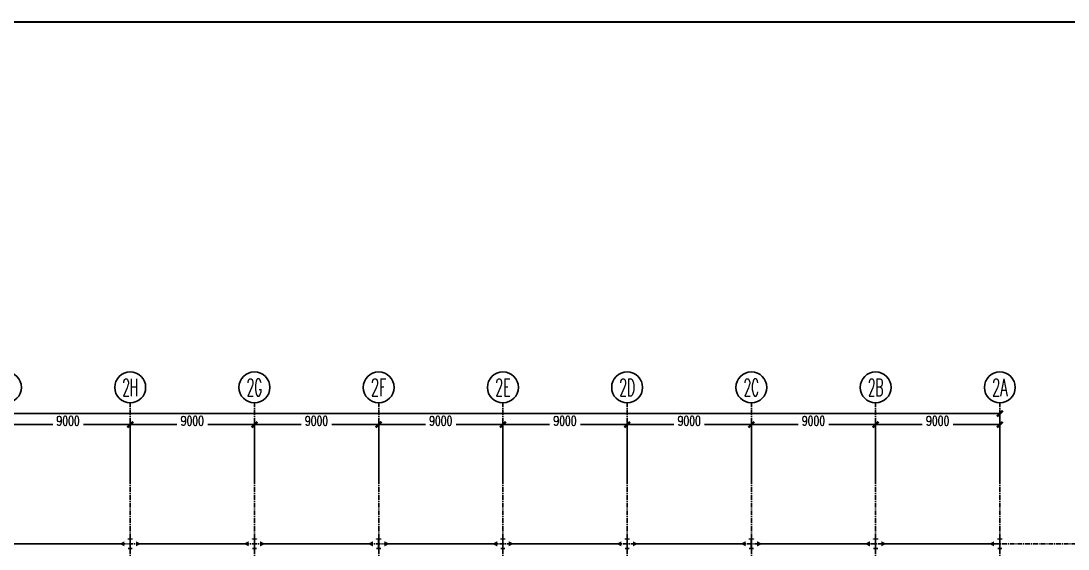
# Model space of a CAD drawing. Extents: x 782294 to 1727252, y -631030 to 17645.
# Drawn here: x 1356794 to 1432652, y -315767 to -277480 of the extents above; entities that cross this region are included whole.
import ezdxf
from ezdxf.enums import TextEntityAlignment as Align

# ---------------------------------------------------------------- set-up
doc = ezdxf.new("R2010")
doc.units = 0
doc.linetypes.add('CENTER', pattern=[2, 1.25, -0.25, 0.25, -0.25])
doc.layers.get('Defpoints').update_dxf_attribs({"color": 210})
for name, color, linetype in [('!ZN3-铝板幕墙-3', 3, 'Continuous'), ('0-cxFrame', 155, 'Continuous'), ('3符号', 3, 'Continuous'), ('DIM', 173, 'Continuous'), ('DOTE', 1, 'CENTER')]:
    doc.layers.add(name, color=color, linetype=linetype)
for name, color, linetype, lineweight in [('0-cxText', 131, 'Continuous', 25), ('S-bea', 40, 'Continuous', 0), ('S-col', 2, 'Continuous', 0), ('梁', 4, 'Continuous', 18)]:
    doc.layers.add(name, color=color, linetype=linetype, lineweight=lineweight)
doc.styles.add('_TCH_AXIS', font='COMPLEX', dxfattribs={"bigfont": 'GBCBIG'})
doc.styles.add('cx_tuming', font='simhei.ttf')
doc.styles.add('cx_tuqian1', font='')
doc.styles.add('DHTEXT-1', font='romans.shx', dxfattribs={"width": 0.7, "bigfont": 'chinese.shx'})
doc.styles.add('黑体', font='simhei.ttf', dxfattribs={"height": 12})
doc.styles.get('cx_tuqian1').set_extended_font_data('SimSun')
doc.dimstyles.new('ZN280', dxfattribs={"dimscale": 280, "dimtxt": 2.5, "dimasz": 1.5, "dimexe": 1, "dimexo": 2, "dimgap": 0.9, "dimtad": 1, "dimdec": 0, "dimdsep": 46, "dimtxsty": 'DHTEXT-1', "dimblk": 'ARCHTICK', "dimcen": 2.5, "dimclrd": 173, "dimclre": 173, "dimclrt": 7, "dimazin": 2, "dimtfac": 1, "dimtdec": 0, "dimtix": 1, "dimtmove": 2, "dimatfit": 3, "dimfxl": 0, "dimarcsym": 0})

# ---------------------------------------------------------------- blocks, each defined once
blk = doc.blocks.new('_ArchTick')
at = {"color": 0, "linetype": 'ByBlock', "const_width": 0.4}
blk.add_lwpolyline([(-0.5, -0.5), (0.5, 0.5)], dxfattribs=at)
blk = doc.blocks.new('*D1462')
at = {"layer": 'Defpoints', "color": 0, "ltscale": 2800, "transparency": 16777216}
for p in [(93300, 91140), (84300, 86360), (93300, 86360)]:
    blk.add_point(p, dxfattribs=at)
at = {"layer": 'DIM', "color": 173, "linetype": 'ByBlock', "lineweight": -2, "ltscale": 2800, "transparency": 16777216}
for p, q in [((84300, 86920), (84300, 91420)), ((84300, 91140), (87685, 91140)), ((93300, 91140), (89915, 91140)), ((93300, 86920), (93300, 91420))]:
    blk.add_line(p, q, dxfattribs=at)
at = {"layer": 'DIM', "color": 173, "lineweight": -2, "ltscale": 2800, "transparency": 16777216, "xscale": 420, "yscale": 420, "zscale": 420, "rotation": 180}
blk.add_blockref('_ArchTick', (84300, 91140), dxfattribs=at)
at = {"layer": 'DIM', "color": 173, "lineweight": -2, "ltscale": 2800, "transparency": 16777216, "xscale": 420, "yscale": 420, "zscale": 420}
blk.add_blockref('_ArchTick', (93300, 91140), dxfattribs=at)
at = {"layer": 'DIM', "color": 7, "ltscale": 2800, "transparency": 16777216, "insert": (88800, 91415), "char_height": 700, "attachment_point": 5, "style": 'DHTEXT-1'}
blk.add_mtext('9000', dxfattribs=at)
blk = doc.blocks.new('*D1463')
at = {"layer": 'Defpoints', "color": 0, "ltscale": 2800, "transparency": 16777216}
for p in [(102300, 91140), (93300, 86360), (102300, 86360)]:
    blk.add_point(p, dxfattribs=at)
at = {"layer": 'DIM', "color": 173, "linetype": 'ByBlock', "lineweight": -2, "ltscale": 2800, "transparency": 16777216}
for p, q in [((93300, 86920), (93300, 91420)), ((93300, 91140), (96685, 91140)), ((102300, 91140), (98915, 91140)), ((102300, 86920), (102300, 91420))]:
    blk.add_line(p, q, dxfattribs=at)
at = {"layer": 'DIM', "color": 173, "lineweight": -2, "ltscale": 2800, "transparency": 16777216, "xscale": 420, "yscale": 420, "zscale": 420, "rotation": 180}
blk.add_blockref('_ArchTick', (93300, 91140), dxfattribs=at)
at = {"layer": 'DIM', "color": 173, "lineweight": -2, "ltscale": 2800, "transparency": 16777216, "xscale": 420, "yscale": 420, "zscale": 420}
blk.add_blockref('_ArchTick', (102300, 91140), dxfattribs=at)
at = {"layer": 'DIM', "color": 7, "ltscale": 2800, "transparency": 16777216, "insert": (97800, 91415), "char_height": 700, "attachment_point": 5, "style": 'DHTEXT-1'}
blk.add_mtext('9000', dxfattribs=at)
blk = doc.blocks.new('*D1464')
at = {"layer": 'Defpoints', "color": 0, "ltscale": 2800, "transparency": 16777216}
for p in [(111300, 91140), (102300, 86360), (111300, 86360)]:
    blk.add_point(p, dxfattribs=at)
at = {"layer": 'DIM', "color": 173, "linetype": 'ByBlock', "lineweight": -2, "ltscale": 2800, "transparency": 16777216}
for p, q in [((102300, 86920), (102300, 91420)), ((102300, 91140), (105685, 91140)), ((111300, 91140), (107915, 91140)), ((111300, 86920), (111300, 91420))]:
    blk.add_line(p, q, dxfattribs=at)
at = {"layer": 'DIM', "color": 173, "lineweight": -2, "ltscale": 2800, "transparency": 16777216, "xscale": 420, "yscale": 420, "zscale": 420, "rotation": 180}
blk.add_blockref('_ArchTick', (102300, 91140), dxfattribs=at)
at = {"layer": 'DIM', "color": 173, "lineweight": -2, "ltscale": 2800, "transparency": 16777216, "xscale": 420, "yscale": 420, "zscale": 420}
blk.add_blockref('_ArchTick', (111300, 91140), dxfattribs=at)
at = {"layer": 'DIM', "color": 7, "ltscale": 2800, "transparency": 16777216, "insert": (106800, 91415), "char_height": 700, "attachment_point": 5, "style": 'DHTEXT-1'}
blk.add_mtext('9000', dxfattribs=at)
blk = doc.blocks.new('*D1465')
at = {"layer": 'Defpoints', "color": 0, "ltscale": 2800, "transparency": 16777216}
for p in [(120300, 91140), (111300, 86360), (120300, 86360)]:
    blk.add_point(p, dxfattribs=at)
at = {"layer": 'DIM', "color": 173, "linetype": 'ByBlock', "lineweight": -2, "ltscale": 2800, "transparency": 16777216}
for p, q in [((111300, 86920), (111300, 91420)), ((111300, 91140), (114685, 91140)), ((120300, 91140), (116915, 91140)), ((120300, 86920), (120300, 91420))]:
    blk.add_line(p, q, dxfattribs=at)
at = {"layer": 'DIM', "color": 173, "lineweight": -2, "ltscale": 2800, "transparency": 16777216, "xscale": 420, "yscale": 420, "zscale": 420, "rotation": 180}
blk.add_blockref('_ArchTick', (111300, 91140), dxfattribs=at)
at = {"layer": 'DIM', "color": 173, "lineweight": -2, "ltscale": 2800, "transparency": 16777216, "xscale": 420, "yscale": 420, "zscale": 420}
blk.add_blockref('_ArchTick', (120300, 91140), dxfattribs=at)
at = {"layer": 'DIM', "color": 7, "ltscale": 2800, "transparency": 16777216, "insert": (115800, 91415), "char_height": 700, "attachment_point": 5, "style": 'DHTEXT-1'}
blk.add_mtext('9000', dxfattribs=at)
blk = doc.blocks.new('*D1466')
at = {"layer": 'Defpoints', "color": 0, "ltscale": 2800, "transparency": 16777216}
for p in [(129300, 91140), (120300, 86360), (129300, 86360)]:
    blk.add_point(p, dxfattribs=at)
at = {"layer": 'DIM', "color": 173, "linetype": 'ByBlock', "lineweight": -2, "ltscale": 2800, "transparency": 16777216}
for p, q in [((120300, 86920), (120300, 91420)), ((120300, 91140), (123685, 91140)), ((129300, 91140), (125915, 91140)), ((129300, 86920), (129300, 91420))]:
    blk.add_line(p, q, dxfattribs=at)
at = {"layer": 'DIM', "color": 173, "lineweight": -2, "ltscale": 2800, "transparency": 16777216, "xscale": 420, "yscale": 420, "zscale": 420, "rotation": 180}
blk.add_blockref('_ArchTick', (120300, 91140), dxfattribs=at)
at = {"layer": 'DIM', "color": 173, "lineweight": -2, "ltscale": 2800, "transparency": 16777216, "xscale": 420, "yscale": 420, "zscale": 420}
blk.add_blockref('_ArchTick', (129300, 91140), dxfattribs=at)
at = {"layer": 'DIM', "color": 7, "ltscale": 2800, "transparency": 16777216, "insert": (124800, 91415), "char_height": 700, "attachment_point": 5, "style": 'DHTEXT-1'}
blk.add_mtext('9000', dxfattribs=at)
blk = doc.blocks.new('*D1467')
at = {"layer": 'Defpoints', "color": 0, "ltscale": 2800, "transparency": 16777216}
for p in [(138300, 91140), (129300, 86360), (138300, 86360)]:
    blk.add_point(p, dxfattribs=at)
at = {"layer": 'DIM', "color": 173, "linetype": 'ByBlock', "lineweight": -2, "ltscale": 2800, "transparency": 16777216}
for p, q in [((129300, 86920), (129300, 91420)), ((129300, 91140), (132685, 91140)), ((138300, 91140), (134915, 91140)), ((138300, 86920), (138300, 91420))]:
    blk.add_line(p, q, dxfattribs=at)
at = {"layer": 'DIM', "color": 173, "lineweight": -2, "ltscale": 2800, "transparency": 16777216, "xscale": 420, "yscale": 420, "zscale": 420, "rotation": 180}
blk.add_blockref('_ArchTick', (129300, 91140), dxfattribs=at)
at = {"layer": 'DIM', "color": 173, "lineweight": -2, "ltscale": 2800, "transparency": 16777216, "xscale": 420, "yscale": 420, "zscale": 420}
blk.add_blockref('_ArchTick', (138300, 91140), dxfattribs=at)
at = {"layer": 'DIM', "color": 7, "ltscale": 2800, "transparency": 16777216, "insert": (133800, 91415), "char_height": 700, "attachment_point": 5, "style": 'DHTEXT-1'}
blk.add_mtext('9000', dxfattribs=at)
blk = doc.blocks.new('*D1468')
at = {"layer": 'Defpoints', "color": 0, "ltscale": 2800, "transparency": 16777216}
for p in [(147300, 91140), (138300, 86360), (147300, 86360)]:
    blk.add_point(p, dxfattribs=at)
at = {"layer": 'DIM', "color": 173, "linetype": 'ByBlock', "lineweight": -2, "ltscale": 2800, "transparency": 16777216}
for p, q in [((138300, 86920), (138300, 91420)), ((138300, 91140), (141685, 91140)), ((147300, 91140), (143915, 91140)), ((147300, 86920), (147300, 91420))]:
    blk.add_line(p, q, dxfattribs=at)
at = {"layer": 'DIM', "color": 173, "lineweight": -2, "ltscale": 2800, "transparency": 16777216, "xscale": 420, "yscale": 420, "zscale": 420, "rotation": 180}
blk.add_blockref('_ArchTick', (138300, 91140), dxfattribs=at)
at = {"layer": 'DIM', "color": 173, "lineweight": -2, "ltscale": 2800, "transparency": 16777216, "xscale": 420, "yscale": 420, "zscale": 420}
blk.add_blockref('_ArchTick', (147300, 91140), dxfattribs=at)
at = {"layer": 'DIM', "color": 7, "ltscale": 2800, "transparency": 16777216, "insert": (142800, 91415), "char_height": 700, "attachment_point": 5, "style": 'DHTEXT-1'}
blk.add_mtext('9000', dxfattribs=at)
blk = doc.blocks.new('*D1469')
at = {"layer": 'Defpoints', "color": 0, "ltscale": 2800, "transparency": 16777216}
for p in [(156300, 91140), (147300, 86360), (156300, 86360)]:
    blk.add_point(p, dxfattribs=at)
at = {"layer": 'DIM', "color": 173, "linetype": 'ByBlock', "lineweight": -2, "ltscale": 2800, "transparency": 16777216}
for p, q in [((147300, 86920), (147300, 91420)), ((147300, 91140), (150685, 91140)), ((156300, 91140), (152915, 91140)), ((156300, 86920), (156300, 91420))]:
    blk.add_line(p, q, dxfattribs=at)
at = {"layer": 'DIM', "color": 173, "lineweight": -2, "ltscale": 2800, "transparency": 16777216, "xscale": 420, "yscale": 420, "zscale": 420, "rotation": 180}
blk.add_blockref('_ArchTick', (147300, 91140), dxfattribs=at)
at = {"layer": 'DIM', "color": 173, "lineweight": -2, "ltscale": 2800, "transparency": 16777216, "xscale": 420, "yscale": 420, "zscale": 420}
blk.add_blockref('_ArchTick', (156300, 91140), dxfattribs=at)
at = {"layer": 'DIM', "color": 7, "ltscale": 2800, "transparency": 16777216, "insert": (151800, 91415), "char_height": 700, "attachment_point": 5, "style": 'DHTEXT-1'}
blk.add_mtext('9000', dxfattribs=at)
blk = doc.blocks.new('*D1470')
at = {"layer": 'Defpoints', "color": 0, "ltscale": 2800, "transparency": 16777216}
for p in [(156300, 91940), (0, 86460), (156300, 86460)]:
    blk.add_point(p, dxfattribs=at)
at = {"layer": 'DIM', "color": 173, "linetype": 'ByBlock', "lineweight": -2, "ltscale": 2800, "transparency": 16777216}
for p, q in [((0, 87020), (0, 92220)), ((0, 91940), (76553, 91940)), ((156300, 91940), (79647, 91940)), ((156300, 87020), (156300, 92220))]:
    blk.add_line(p, q, dxfattribs=at)
at = {"layer": 'DIM', "color": 173, "lineweight": -2, "ltscale": 2800, "transparency": 16777216, "xscale": 420, "yscale": 420, "zscale": 420, "rotation": 180}
blk.add_blockref('_ArchTick', (0, 91940), dxfattribs=at)
at = {"layer": 'DIM', "color": 173, "lineweight": -2, "ltscale": 2800, "transparency": 16777216, "xscale": 420, "yscale": 420, "zscale": 420}
blk.add_blockref('_ArchTick', (156300, 91940), dxfattribs=at)
at = {"layer": 'DIM', "color": 7, "ltscale": 2800, "transparency": 16777216, "insert": (78100, 92215), "char_height": 700, "attachment_point": 5, "style": 'DHTEXT-1'}
blk.add_mtext('156300', dxfattribs=at)
blk = doc.blocks.new('卓越-轴号')
blk.add_circle((0, 0), 4)
at = {"color": 0, "style": '_TCH_AXIS', "width": 1.041667, "flags": 8}
blk.add_attdef('A', text='', height=4.48, dxfattribs=at).set_placement((-2, -2.24), (2, -2.24), align=Align.FIT)
blk = doc.blocks.new('TK22.A1 L(Dragon)')
at = {"layer": '0-cxFrame', "const_width": 0.5}
blk.add_lwpolyline([(-80, 10), (-821, 10), (-821, 584), (-80, 584)], close=True, dxfattribs=at)
at = {"style": '黑体', "flags": 4}
blk.add_attdef('图幅', text='', height=3.3, dxfattribs=at).set_placement((-40, 3), align=Align.RIGHT)
at = {"layer": '0-cxText', "flags": 4}
for tag, height, style, p in [('建设单位', 3.5, 'cx_tuming', (-45, 240)), ('项目名称', 3.5, 'cx_tuming', (-45, 210)), ('子项名称', 3.5, 'cx_tuming', (-45, 180)), ('工程编号', 3.3, 'cx_tuqian1', (-35, 165)), ('图名1', 3.5, 'cx_tuming', (-45, 87)), ('图名2', 3.5, 'cx_tuming', (-45, 79)), ('图名3', 3.5, 'cx_tuming', (-45, 71)), ('出图日期', 3.3, 'cx_tuqian1', (-39, 60)), ('专业', 3.3, 'cx_tuqian1', (-55, 52)), ('图号', 3.3, 'cx_tuqian1', (-55, 44)), ('版次', 3.3, 'cx_tuqian1', (-20, 44))]:
    blk.add_attdef(tag, text='', height=height, dxfattribs=dict(at, style=style)).set_placement(p, align=Align.MIDDLE)
at = {"layer": 'Defpoints', "color": 6, "flags": 4}
for tag, height, style, p in [('tufu', 3.3, '黑体', (-12, 12)), ('dwfname', 4, 'cx_tuqian1', (-80, 3))]:
    blk.add_attdef(tag, text='', height=height, dxfattribs=dict(at, style=style)).set_placement(p, align=Align.RIGHT)
blk = doc.blocks.new('A$C4872ac65')
at = {"layer": 'S-bea'}
for points in [[(92885, 82500, 375, 0, 0), (92510, 82500, 375, 0, 0)], [(93715, 82500, 375, 0, 0), (94090, 82500, 375, 0, 0)], [(101885, 82500, 375, 0, 0), (101510, 82500, 375, 0, 0)], [(102715, 82500, 375, 0, 0), (103090, 82500, 375, 0, 0)], [(110885, 82500, 375, 0, 0), (110510, 82500, 375, 0, 0)], [(111715, 82500, 375, 0, 0), (112090, 82500, 375, 0, 0)], [(119885, 82500, 375, 0, 0), (119510, 82500, 375, 0, 0)], [(120715, 82500, 375, 0, 0), (121090, 82500, 375, 0, 0)], [(128885, 82500, 375, 0, 0), (128510, 82500, 375, 0, 0)], [(129715, 82500, 375, 0, 0), (130090, 82500, 375, 0, 0)], [(137885, 82500, 375, 0, 0), (137510, 82500, 375, 0, 0)], [(138715, 82500, 375, 0, 0), (139090, 82500, 375, 0, 0)], [(146885, 82500, 375, 0, 0), (146510, 82500, 375, 0, 0)], [(147715, 82500, 375, 0, 0), (148090, 82500, 375, 0, 0)], [(155885, 82500, 375, 0, 0), (155510, 82500, 375, 0, 0)]]:
    blk.add_lwpolyline(points, format="xyseb", dxfattribs=at)
at = {"layer": 'S-col'}
for points in [[(93150, 82850), (93450, 82850), (93450, 82838), (93304, 82838), (93304, 82162), (93450, 82162), (93450, 82150), (93150, 82150), (93150, 82162), (93296, 82162), (93296, 82838), (93150, 82838)], [(102150, 82850), (102450, 82850), (102450, 82838), (102304, 82838), (102304, 82162), (102450, 82162), (102450, 82150), (102150, 82150), (102150, 82162), (102296, 82162), (102296, 82838), (102150, 82838)], [(111150, 82850), (111450, 82850), (111450, 82838), (111304, 82838), (111304, 82162), (111450, 82162), (111450, 82150), (111150, 82150), (111150, 82162), (111296, 82162), (111296, 82838), (111150, 82838)], [(120150, 82850), (120450, 82850), (120450, 82838), (120304, 82838), (120304, 82162), (120450, 82162), (120450, 82150), (120150, 82150), (120150, 82162), (120296, 82162), (120296, 82838), (120150, 82838)], [(129150, 82850), (129450, 82850), (129450, 82838), (129304, 82838), (129304, 82162), (129450, 82162), (129450, 82150), (129150, 82150), (129150, 82162), (129296, 82162), (129296, 82838), (129150, 82838)], [(138150, 82850), (138450, 82850), (138450, 82838), (138304, 82838), (138304, 82162), (138450, 82162), (138450, 82150), (138150, 82150), (138150, 82162), (138296, 82162), (138296, 82838), (138150, 82838)], [(147150, 82850), (147450, 82850), (147450, 82838), (147304, 82838), (147304, 82162), (147450, 82162), (147450, 82150), (147150, 82150), (147150, 82162), (147296, 82162), (147296, 82838), (147150, 82838)], [(156150, 82850), (156450, 82850), (156450, 82838), (156304, 82838), (156304, 82162), (156450, 82162), (156450, 82150), (156150, 82150), (156150, 82162), (156296, 82162), (156296, 82838), (156150, 82838)]]:
    blk.add_lwpolyline(points, close=True, dxfattribs=at)
at = {"layer": '梁', "linetype": 'Continuous', "const_width": 100}
for points in [[(84715, 82500), (92885, 82500)], [(93715, 82500), (101885, 82500)], [(102715, 82500), (110885, 82500)], [(111715, 82500), (119885, 82500)], [(120715, 82500), (128885, 82500)], [(129715, 82500), (137885, 82500)], [(138715, 82500), (146885, 82500)], [(147715, 82500), (155885, 82500)]]:
    blk.add_lwpolyline(points, dxfattribs=at)
blk = doc.blocks.new('20250821100646')
at = {"layer": 'DOTE', "ltscale": 280}
for p, q in [((93300, -10067.4), (93300, 92720)), ((102300, -10067.4), (102300, 92720)), ((111300, -10067.4), (111300, 92720)), ((120300, -10067.4), (120300, 92720)), ((129300, -10067.4), (129300, 92720)), ((138300, -10067.4), (138300, 92720)), ((147300, -10067.4), (147300, 92720)), ((156300, -10067.4), (156300, 92720)), ((165204.2, 82500), (-11095.8, 82500))]:
    blk.add_line(p, q, dxfattribs=at)
at = {"layer": '3符号', "color": 7}
ref = blk.add_blockref('卓越-轴号', (84300, 93840), dxfattribs=dict(at, xscale=280, yscale=280, zscale=280))
ref.add_attrib('A', '2J', dxfattribs={"layer": '0', "color": 0, "height": 1254.4, "style": '_TCH_AXIS', "width": 0.604839}).set_placement((83740, 93212.8), (84860, 93212.8), align=Align.FIT)
ref = blk.add_blockref('卓越-轴号', (93300, 93840), dxfattribs=dict(at, xscale=280, yscale=280, zscale=280))
ref.add_attrib('A', '2H', dxfattribs={"layer": '0', "color": 0, "height": 1254.4, "style": '_TCH_AXIS', "width": 0.46875}).set_placement((92740, 93212.8), (93860, 93212.8), align=Align.FIT)
ref = blk.add_blockref('卓越-轴号', (102300, 93840), dxfattribs=dict(at, xscale=280, yscale=280, zscale=280))
ref.add_attrib('A', '2G', dxfattribs={"layer": '0', "color": 0, "height": 1254.4, "style": '_TCH_AXIS', "width": 0.493421}).set_placement((101740, 93212.8), (102860, 93212.8), align=Align.FIT)
ref = blk.add_blockref('卓越-轴号', (111300, 93840), dxfattribs=dict(at, xscale=280, yscale=280, zscale=280))
ref.add_attrib('A', '2F', dxfattribs={"layer": '0', "color": 0, "height": 1254.4, "style": '_TCH_AXIS', "width": 0.520833}).set_placement((110740, 93212.8), (111860, 93212.8), align=Align.FIT)
ref = blk.add_blockref('卓越-轴号', (120300, 93840), dxfattribs=dict(at, xscale=280, yscale=280, zscale=280))
ref.add_attrib('A', '2E', dxfattribs={"layer": '0', "color": 0, "height": 1254.4, "style": '_TCH_AXIS', "width": 0.520833}).set_placement((119740, 93212.8), (120860, 93212.8), align=Align.FIT)
ref = blk.add_blockref('卓越-轴号', (129300, 93840), dxfattribs=dict(at, xscale=280, yscale=280, zscale=280))
ref.add_attrib('A', '2D', dxfattribs={"layer": '0', "color": 0, "height": 1254.4, "style": '_TCH_AXIS', "width": 0.506757}).set_placement((128740, 93212.8), (129860, 93212.8), align=Align.FIT)
ref = blk.add_blockref('卓越-轴号', (138300, 93840), dxfattribs=dict(at, xscale=280, yscale=280, zscale=280))
ref.add_attrib('A', '2C', dxfattribs={"layer": '0', "color": 0, "height": 1254.4, "style": '_TCH_AXIS', "width": 0.535714}).set_placement((137740, 93212.8), (138860, 93212.8), align=Align.FIT)
ref = blk.add_blockref('卓越-轴号', (147300, 93840), dxfattribs=dict(at, xscale=280, yscale=280, zscale=280))
ref.add_attrib('A', '2B', dxfattribs={"layer": '0', "color": 0, "height": 1254.4, "style": '_TCH_AXIS', "width": 0.506757}).set_placement((146740, 93212.8), (147860, 93212.8), align=Align.FIT)
ref = blk.add_blockref('卓越-轴号', (156300, 93840), dxfattribs=dict(at, xscale=280, yscale=280, zscale=280))
ref.add_attrib('A', '2A', dxfattribs={"layer": '0', "color": 0, "height": 1254.4, "style": '_TCH_AXIS', "width": 0.493421}).set_placement((155740, 93212.8), (156860, 93212.8), align=Align.FIT)
at = {"layer": 'DIM', "ltscale": 2800}
for base, p1, p2, picture, middle in [((156300, 91940), (0, 86460), (156300, 86460), '*D1470', (78100, 92215)), ((93300, 91140), (84300, 86360), (93300, 86360), '*D1462', (88800, 91415)), ((102300, 91140), (93300, 86360), (102300, 86360), '*D1463', (97800, 91415)), ((111300, 91140), (102300, 86360), (111300, 86360), '*D1464', (106800, 91415)), ((120300, 91140), (111300, 86360), (120300, 86360), '*D1465', (115800, 91415)), ((129300, 91140), (120300, 86360), (129300, 86360), '*D1466', (124800, 91415)), ((138300, 91140), (129300, 86360), (138300, 86360), '*D1467', (133800, 91415)), ((147300, 91140), (138300, 86360), (147300, 86360), '*D1468', (142800, 91415)), ((156300, 91140), (147300, 86360), (156300, 86360), '*D1469', (151800, 91415))]:
    dim = blk.add_linear_dim(base=base, p1=p1, p2=p2, angle=0, dimstyle='ZN280', dxfattribs=at)
    dim.commit()
    dim.dimension.update_dxf_attribs({"geometry": picture, "text_midpoint": middle, "dimtype": 129})

msp = doc.modelspace()

# ---------------------------------------------------------------- block references
at = {"layer": '!ZN3-铝板幕墙-3', "ltscale": 1750}
msp.add_blockref('A$C4872ac65', (1271409, -397885.7), dxfattribs=at)
at = {"layer": '0-cxFrame', "xscale": 300, "yscale": 300, "zscale": 300}
msp.add_blockref('TK22.A1 L(Dragon)', (1474876.7, -452755.4), dxfattribs=at)
at = {"layer": 'DIM', "ltscale": 1500}
msp.add_blockref('20250821100646', (1271409, -397885.7), dxfattribs=at)

doc.saveas('drawing.dxf')
